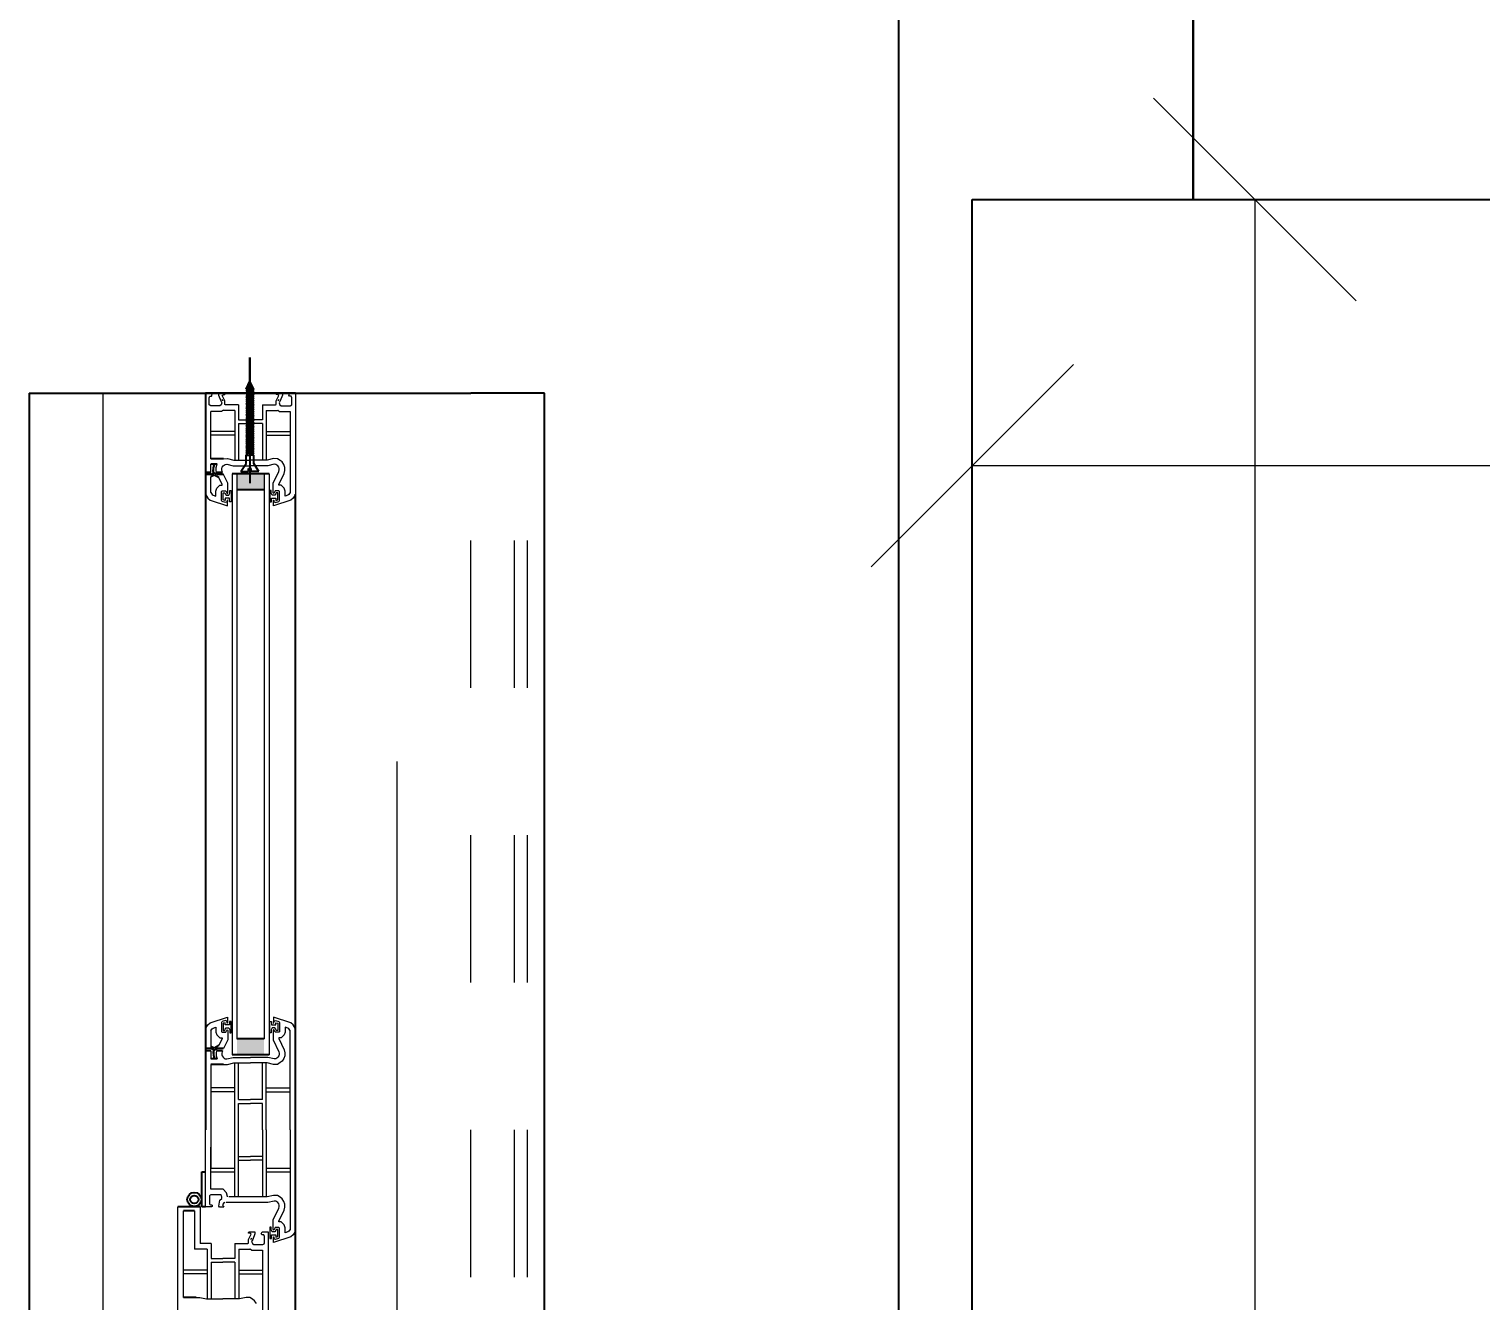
# Model space of a CAD drawing. Header units: metres. Extents: x -355 to 973, y -73 to 238.
# Drawn here: x 565.783 to 566.769, y 98.18 to 99.043 of the extents above; entities that cross this region are included whole.
import ezdxf

# ---------------------------------------------------------------- set-up
doc = ezdxf.new("R2010")
doc.units = ezdxf.units.M
doc.header["$LTSCALE"] = 3
doc.header["$MEASUREMENT"] = 0
doc.linetypes.add('202$0$HIDDEN', pattern=[0.375, 0.25, -0.125])
doc.linetypes.add('DASHED2', pattern=[0.375, 0.25, -0.125])
doc.layers.add('01B', color=10, linetype='Continuous')
doc.layers.add('5', color=2, linetype='Continuous')
doc.layers.add('05', color=21, linetype='Continuous', lineweight=5)
doc.layers.add('15', color=63, linetype='DASHED2', lineweight=15)
doc.styles.get("Standard").update_dxf_attribs({"font": 'arial.ttf'})
doc.dimstyles.new('ahmad', dxfattribs={"dimtxt": 0.2, "dimasz": 0.1375, "dimexe": 0, "dimexo": 0.0625, "dimgap": 0.09, "dimtad": 0, "dimzin": 0, "dimdsep": 46, "dimtxsty": 'Standard', "dimblk": 'OBLIQUE', "dimcen": 0.09, "dimclrd": 245, "dimclrt": 61, "dimadec": 0, "dimazin": 0, "dimtfac": 1, "dimtofl": 0, "dimtmove": 0, "dimatfit": 3, "dimldrblk": 'OBLIQUE', "dimfxl": 0, "dimfxlon": 1, "dimtolj": 1, "dimtzin": 0, "dimlwd": 13, "dimarcsym": 0})

# ---------------------------------------------------------------- blocks, each defined once
blk = doc.blocks.new('_Oblique')
at = {"color": 0, "linetype": 'ByBlock', "lineweight": -2}
blk.add_line((-0.5, -0.5), (0.5, 0.5), dxfattribs=at)
blk = doc.blocks.new('*D850')
at = {"color": 245, "lineweight": 13, "transparency": 16777216}
for p, q in [((566.42358, 98.74698), (566.85749, 98.74698)), ((567.97358, 98.74698), (567.53967, 98.74698))]:
    blk.add_line(p, q, dxfattribs=at)
at = {"layer": 'Defpoints', "color": 0, "transparency": 16777216}
for p in [(566.42358, 98.92766), (567.97358, 98.92766), (566.42358, 98.74698)]:
    blk.add_point(p, dxfattribs=at)
at = {"color": 245, "lineweight": 13, "transparency": 16777216, "xscale": 0.1375, "yscale": 0.1375, "zscale": 0.1375, "rotation": 180}
blk.add_blockref('_Oblique', (566.42358, 98.74698), dxfattribs=at)
at = {"color": 245, "lineweight": 13, "transparency": 16777216, "xscale": 0.1375, "yscale": 0.1375, "zscale": 0.1375}
blk.add_blockref('_Oblique', (567.97358, 98.74698), dxfattribs=at)
at = {"color": 61, "transparency": 16777216, "insert": (567.19858, 98.74698), "char_height": 0.2, "attachment_point": 5}
blk.add_mtext('\\A1;1.55', dxfattribs=at)
blk = doc.blocks.new('*D851')
at = {"color": 245, "lineweight": 13, "transparency": 16777216}
for p, q in [((566.61552, 98.92766), (566.61552, 98.10487)), ((566.61552, 96.57766), (566.61552, 97.40045))]:
    blk.add_line(p, q, dxfattribs=at)
at = {"layer": 'Defpoints', "color": 0, "transparency": 16777216}
for p in [(566.42358, 98.92766), (566.42358, 96.57766), (566.61552, 96.57766)]:
    blk.add_point(p, dxfattribs=at)
at = {"color": 245, "lineweight": 13, "transparency": 16777216, "xscale": 0.1375, "yscale": 0.1375, "zscale": 0.1375}
for p, rotation in [((566.61552, 98.92766), 90), ((566.61552, 96.57766), 270)]:
    blk.add_blockref('_Oblique', p, dxfattribs=dict(at, rotation=rotation))
at = {"color": 61, "transparency": 16777216, "insert": (566.61552, 97.75266), "char_height": 0.2, "attachment_point": 5, "rotation": 90}
blk.add_mtext('\\A1;2.35', dxfattribs=at)
blk = doc.blocks.new('DSSSS')
at = {"layer": '05'}
for p, q in [((152.76042, -221.38644), (152.76042, -221.38719)), ((152.76042, -221.38719), (152.76643, -221.38719)), ((152.76643, -221.38719), (152.76643, -221.38631))]:
    blk.add_line(p, q, dxfattribs=at)
blk.add_lwpolyline([(152.76643, -221.38631), (152.76455, -221.38631), (152.76455, -221.38402), (152.76573, -221.38402), (152.76544, -221.383), (152.76167, -221.383), (152.76167, -221.38381), (152.76226, -221.38407), (152.76299, -221.38465), (152.76299, -221.38592), (152.76191, -221.38644), (152.76042, -221.38644)], dxfattribs=at)
blk = doc.blocks.new('2wq2w')
at = {"layer": '01B'}
for points in [[(223.1487, 63.4053), (223.13781, 63.4053), (223.13781, 63.42378), (223.1487, 63.42378)], [(223.52121, 63.4053), (223.5321, 63.4053), (223.5321, 63.42378), (223.52121, 63.42378)]]:
    blk.add_hatch(color=143, dxfattribs=at).paths.add_polyline_path(points)
at = {"layer": '01B', "color": 32}
for p, q in [((223.08302, 63.61416), (223.08302, 63.56416)), ((223.08302, 63.26415), (223.08302, 63.56415))]:
    blk.add_line(p, q, dxfattribs=at)
at = {"layer": '01B', "color": 143}
for p, q in [((223.08302, 63.4452), (223.08302, 63.38388)), ((224.08302, 63.4452), (223.15159, 63.4452)), ((223.13781, 63.4271), (223.13781, 63.40198)), ((223.5321, 63.4271), (223.5321, 63.40198)), ((223.0802, 63.41669), (223.07485, 63.41415)), ((223.0802, 63.41669), (223.07807, 63.41415)), ((223.08145, 63.41669), (223.07932, 63.41415)), ((223.0802, 63.41669), (223.08093, 63.41608)), ((223.08269, 63.41669), (223.08057, 63.41415)), ((223.08145, 63.41669), (223.08218, 63.41608)), ((223.08394, 63.41669), (223.08181, 63.41415)), ((223.08269, 63.41669), (223.08343, 63.41608)), ((223.08519, 63.41669), (223.08306, 63.41415)), ((223.08394, 63.41669), (223.08467, 63.41608)), ((223.08643, 63.41669), (223.0843, 63.41415)), ((223.08519, 63.41669), (223.08592, 63.41608)), ((223.08768, 63.41669), (223.08555, 63.41415)), ((223.08643, 63.41669), (223.08716, 63.41608)), ((223.08892, 63.41669), (223.08679, 63.41415)), ((223.08768, 63.41669), (223.08841, 63.41608)), ((223.09017, 63.41669), (223.08804, 63.41415)), ((223.08892, 63.41669), (223.08965, 63.41608)), ((223.09141, 63.41669), (223.08929, 63.41415)), ((223.09017, 63.41669), (223.0909, 63.41608)), ((223.09266, 63.41669), (223.09053, 63.41415)), ((223.09141, 63.41669), (223.09214, 63.41608)), ((223.0939, 63.41669), (223.09178, 63.41415)), ((223.09266, 63.41669), (223.09339, 63.41608)), ((223.09515, 63.41669), (223.09302, 63.41415)), ((223.0939, 63.41669), (223.09464, 63.41608)), ((223.0964, 63.41669), (223.09427, 63.41415)), ((223.09515, 63.41669), (223.09588, 63.41608)), ((223.09764, 63.41669), (223.09551, 63.41415)), ((223.0964, 63.41669), (223.09713, 63.41608)), ((223.09889, 63.41669), (223.09676, 63.41415)), ((223.09764, 63.41669), (223.09837, 63.41608)), ((223.10013, 63.41669), (223.098, 63.41415)), ((223.09889, 63.41669), (223.09962, 63.41608)), ((223.10138, 63.41669), (223.09925, 63.41415)), ((223.10013, 63.41669), (223.10086, 63.41608)), ((223.10262, 63.41669), (223.1005, 63.41415)), ((223.10138, 63.41669), (223.10211, 63.41608)), ((223.10387, 63.41669), (223.10174, 63.41415)), ((223.10262, 63.41669), (223.10336, 63.41608)), ((223.10512, 63.41669), (223.10299, 63.41415)), ((223.10387, 63.41669), (223.1046, 63.41608)), ((223.10636, 63.41669), (223.10423, 63.41415)), ((223.10512, 63.41669), (223.10585, 63.41608)), ((223.10761, 63.41669), (223.10548, 63.41415)), ((223.10636, 63.41669), (223.10709, 63.41608)), ((223.10885, 63.41669), (223.10672, 63.41415)), ((223.10761, 63.41669), (223.10834, 63.41608)), ((223.1101, 63.41669), (223.10797, 63.41415)), ((223.10885, 63.41669), (223.10958, 63.41608)), ((223.11134, 63.41669), (223.10922, 63.41415)), ((223.1101, 63.41669), (223.11083, 63.41608)), ((223.11259, 63.41669), (223.11046, 63.41415)), ((223.11134, 63.41669), (223.11208, 63.41608)), ((223.11384, 63.41669), (223.11171, 63.41415)), ((223.11259, 63.41669), (223.11332, 63.41608)), ((223.11508, 63.41669), (223.11295, 63.41415)), ((223.11384, 63.41669), (223.11457, 63.41608)), ((223.11633, 63.41669), (223.1142, 63.41415)), ((223.11508, 63.41669), (223.11581, 63.41608)), ((223.11757, 63.41669), (223.11544, 63.41415)), ((223.11633, 63.41669), (223.11706, 63.41608)), ((223.11882, 63.41669), (223.11669, 63.41415)), ((223.11757, 63.41669), (223.1183, 63.41608)), ((223.12006, 63.41669), (223.11794, 63.41415)), ((223.11882, 63.41669), (223.11955, 63.41608)), ((223.12131, 63.41669), (223.11918, 63.41415)), ((223.12006, 63.41669), (223.1208, 63.41608)), ((223.12256, 63.41669), (223.12043, 63.41415)), ((223.12131, 63.41669), (223.12204, 63.41608)), ((223.1238, 63.41669), (223.12167, 63.41415)), ((223.12256, 63.41669), (223.12329, 63.41608)), ((223.12505, 63.41669), (223.12292, 63.41415)), ((223.1238, 63.41669), (223.12453, 63.41608)), ((223.1308, 63.41669), (223.12505, 63.41669)), ((223.12505, 63.41669), (223.12505, 63.41415)), ((223.13611, 63.42028), (223.1308, 63.41669)), ((223.13611, 63.42028), (223.13611, 63.41509)), ((223.1487, 63.42378), (223.1487, 63.4053)), ((223.52121, 63.42378), (223.52121, 63.4053)), ((223.09954, 63.41415), (223.05868, 63.41415)), ((223.05868, 63.41415), (223.14404, 63.41415)), ((223.0802, 63.41162), (223.07485, 63.41415)), ((223.0802, 63.41162), (223.07807, 63.41415)), ((223.08145, 63.41162), (223.07932, 63.41415)), ((223.0802, 63.41162), (223.08093, 63.41223)), ((223.08269, 63.41162), (223.08057, 63.41415)), ((223.08145, 63.41162), (223.08218, 63.41223)), ((223.08394, 63.41162), (223.08181, 63.41415)), ((223.08269, 63.41162), (223.08343, 63.41223)), ((223.08519, 63.41162), (223.08306, 63.41415)), ((223.08394, 63.41162), (223.08467, 63.41223)), ((223.08643, 63.41162), (223.0843, 63.41415)), ((223.08519, 63.41162), (223.08592, 63.41223)), ((223.08768, 63.41162), (223.08555, 63.41415)), ((223.08643, 63.41162), (223.08716, 63.41223)), ((223.08892, 63.41162), (223.08679, 63.41415)), ((223.08768, 63.41162), (223.08841, 63.41223)), ((223.09017, 63.41162), (223.08804, 63.41415)), ((223.08892, 63.41162), (223.08965, 63.41223)), ((223.09141, 63.41162), (223.08929, 63.41415)), ((223.09017, 63.41162), (223.0909, 63.41223)), ((223.09266, 63.41162), (223.09053, 63.41415)), ((223.09141, 63.41162), (223.09214, 63.41223)), ((223.0939, 63.41162), (223.09178, 63.41415)), ((223.09266, 63.41162), (223.09339, 63.41223)), ((223.09515, 63.41162), (223.09302, 63.41415)), ((223.0939, 63.41162), (223.09464, 63.41223)), ((223.0964, 63.41162), (223.09427, 63.41415)), ((223.09515, 63.41162), (223.09588, 63.41223)), ((223.09764, 63.41162), (223.09551, 63.41415)), ((223.0964, 63.41162), (223.09713, 63.41223)), ((223.09889, 63.41162), (223.09676, 63.41415)), ((223.09764, 63.41162), (223.09837, 63.41223)), ((223.10013, 63.41162), (223.098, 63.41415)), ((223.09889, 63.41162), (223.09962, 63.41223)), ((223.10138, 63.41162), (223.09925, 63.41415)), ((223.10013, 63.41162), (223.10086, 63.41223)), ((223.10262, 63.41162), (223.1005, 63.41415)), ((223.10138, 63.41162), (223.10211, 63.41223)), ((223.10387, 63.41162), (223.10174, 63.41415)), ((223.10262, 63.41162), (223.10336, 63.41223)), ((223.10512, 63.41162), (223.10299, 63.41415)), ((223.10387, 63.41162), (223.1046, 63.41223)), ((223.10636, 63.41162), (223.10423, 63.41415)), ((223.10512, 63.41162), (223.10585, 63.41223)), ((223.10761, 63.41162), (223.10548, 63.41415)), ((223.10636, 63.41162), (223.10709, 63.41223)), ((223.10885, 63.41162), (223.10672, 63.41415)), ((223.10761, 63.41162), (223.10834, 63.41223)), ((223.1101, 63.41162), (223.10797, 63.41415)), ((223.10885, 63.41162), (223.10958, 63.41223)), ((223.11134, 63.41162), (223.10922, 63.41415)), ((223.1101, 63.41162), (223.11083, 63.41223)), ((223.11259, 63.41162), (223.11046, 63.41415)), ((223.11134, 63.41162), (223.11208, 63.41223)), ((223.11384, 63.41162), (223.11171, 63.41415)), ((223.11259, 63.41162), (223.11332, 63.41223)), ((223.11508, 63.41162), (223.11295, 63.41415)), ((223.11384, 63.41162), (223.11457, 63.41223)), ((223.11633, 63.41162), (223.1142, 63.41415)), ((223.11508, 63.41162), (223.11581, 63.41223)), ((223.11757, 63.41162), (223.11544, 63.41415)), ((223.11633, 63.41162), (223.11706, 63.41223)), ((223.11882, 63.41162), (223.11669, 63.41415)), ((223.11757, 63.41162), (223.1183, 63.41223)), ((223.12006, 63.41162), (223.11794, 63.41415)), ((223.11882, 63.41162), (223.11955, 63.41223)), ((223.12131, 63.41162), (223.11918, 63.41415)), ((223.12006, 63.41162), (223.1208, 63.41223)), ((223.12256, 63.41162), (223.12043, 63.41415)), ((223.12131, 63.41162), (223.12204, 63.41223)), ((223.1238, 63.41162), (223.12167, 63.41415)), ((223.12256, 63.41162), (223.12329, 63.41223)), ((223.12505, 63.41162), (223.12292, 63.41415)), ((223.1238, 63.41162), (223.12453, 63.41223)), ((223.12505, 63.41162), (223.12505, 63.41415)), ((223.1308, 63.41162), (223.12505, 63.41162)), ((223.13611, 63.40803), (223.1308, 63.41162)), ((223.13611, 63.41509), (223.13404, 63.41509)), ((223.13404, 63.41509), (223.13404, 63.41415)), ((223.13404, 63.41322), (223.13404, 63.41415)), ((223.13611, 63.41322), (223.13404, 63.41322)), ((223.13611, 63.40803), (223.13611, 63.41322)), ((223.12751, 63.39622), (223.12751, 63.3877)), ((223.1383, 63.39628), (223.1383, 63.39202)), ((223.52774, 63.39628), (223.52774, 63.39202)), ((223.53853, 63.39622), (223.53853, 63.3877)), ((223.13129, 63.39192), (223.13129, 63.3877)), ((223.1317, 63.39036), (223.13151, 63.38975)), ((223.13679, 63.39554), (223.13679, 63.39145)), ((223.13679, 63.3877), (223.13679, 63.38388)), ((223.1383, 63.39202), (223.13719, 63.38989)), ((223.13749, 63.38931), (223.1383, 63.3877)), ((223.1383, 63.3877), (223.1383, 63.38388)), ((223.14023, 63.39296), (223.13863, 63.38989)), ((223.13863, 63.38989), (223.13973, 63.3877)), ((223.52582, 63.39296), (223.52742, 63.38989)), ((223.52742, 63.38989), (223.52631, 63.3877)), ((223.52774, 63.39202), (223.52885, 63.38989)), ((223.52855, 63.38931), (223.52774, 63.3877)), ((223.52774, 63.3877), (223.52774, 63.38388)), ((223.52926, 63.39554), (223.52926, 63.39145)), ((223.52926, 63.3877), (223.52926, 63.38388)), ((223.53435, 63.39036), (223.53453, 63.38975)), ((223.53475, 63.39192), (223.53475, 63.3877)), ((223.08302, 63.38388), (223.58302, 63.38388)), ((223.61145, 63.38148), (223.61145, 63.38388)), ((223.63526, 63.38148), (223.61145, 63.38148)), ((223.63526, 63.38388), (223.63526, 63.38148)), ((223.63526, 63.38045), (223.63526, 63.3652)), ((223.63782, 63.37662), (223.63782, 63.36903)), ((223.69673, 63.37755), (223.69673, 63.36903))]:
    blk.add_line(p, q, dxfattribs=at)
for radius in [0.00477, 0.00274]:
    blk.add_circle((223.63022, 63.37639), radius, dxfattribs=at)
at = {"layer": '05', "color": 143}
for p, q in [((223.08302, 63.4412), (223.08302, 63.4452)), ((223.08441, 63.44055), (223.08302, 63.4412)), ((223.08302, 63.43613), (223.08441, 63.43626)), ((223.08302, 63.432), (223.08302, 63.43613)), ((223.08499, 63.4411), (223.08441, 63.44055)), ((223.08441, 63.43626), (223.08826, 63.43476)), ((223.08611, 63.44264), (223.08499, 63.44216)), ((223.08499, 63.44216), (223.08499, 63.4411)), ((223.09041, 63.44264), (223.08611, 63.44264)), ((223.09101, 63.44251), (223.09041, 63.44264)), ((223.09156, 63.44149), (223.09101, 63.44251)), ((223.09156, 63.4354), (223.09156, 63.44149)), ((223.09539, 63.43413), (223.09539, 63.44138)), ((223.09539, 63.44138), (223.15049, 63.44138)), ((223.10895, 63.42518), (223.10895, 63.44138)), ((223.1115, 63.42518), (223.1115, 63.44138)), ((223.12968, 63.43596), (223.12868, 63.43467)), ((223.13152, 63.43723), (223.12968, 63.43596)), ((223.13337, 63.43779), (223.13152, 63.43723)), ((223.13538, 63.43796), (223.13337, 63.43779)), ((223.13741, 63.43749), (223.13538, 63.43796)), ((223.14503, 63.43378), (223.13741, 63.43749)), ((223.14752, 63.43741), (223.14548, 63.4353)), ((223.14943, 63.43817), (223.14752, 63.43741)), ((223.15279, 63.43817), (223.14943, 63.43817)), ((223.15049, 63.44138), (223.15169, 63.44062)), ((223.15169, 63.44062), (223.15218, 63.44)), ((223.15218, 63.44), (223.15279, 63.43817)), ((223.51386, 63.44), (223.51326, 63.43817)), ((223.51326, 63.43817), (223.51661, 63.43817)), ((223.51435, 63.44062), (223.51386, 63.44)), ((223.51555, 63.44138), (223.51435, 63.44062)), ((223.58302, 63.44138), (223.51555, 63.44138)), ((223.51661, 63.43817), (223.51852, 63.43741)), ((223.51852, 63.43741), (223.52056, 63.4353)), ((223.52102, 63.43378), (223.52863, 63.43749)), ((223.52863, 63.43749), (223.53067, 63.43796)), ((223.53067, 63.43796), (223.53268, 63.43779)), ((223.53268, 63.43779), (223.53452, 63.43723)), ((223.53452, 63.43723), (223.53636, 63.43596)), ((223.53636, 63.43596), (223.53736, 63.43467)), ((223.55455, 63.42518), (223.55455, 63.44138)), ((223.5571, 63.42518), (223.5571, 63.44138)), ((223.58302, 63.4452), (223.65159, 63.4452)), ((223.58302, 63.44138), (223.65049, 63.44138)), ((223.60895, 63.42518), (223.60895, 63.44138)), ((223.6115, 63.42518), (223.6115, 63.44138)), ((223.62968, 63.43596), (223.62868, 63.43467)), ((223.63152, 63.43723), (223.62968, 63.43596)), ((223.63337, 63.43779), (223.63152, 63.43723)), ((223.63538, 63.43796), (223.63337, 63.43779)), ((223.63741, 63.43749), (223.63538, 63.43796)), ((223.64503, 63.43378), (223.63741, 63.43749)), ((223.64752, 63.43741), (223.64548, 63.4353)), ((223.64943, 63.43817), (223.64752, 63.43741)), ((223.65279, 63.43817), (223.64943, 63.43817)), ((223.65049, 63.44138), (223.65169, 63.44062)), ((223.65159, 63.4452), (223.65429, 63.44351)), ((223.65169, 63.44062), (223.65218, 63.44)), ((223.65218, 63.44), (223.65279, 63.43817)), ((223.65429, 63.44351), (223.65561, 63.44183)), ((223.65561, 63.44183), (223.65948, 63.43012)), ((223.08339, 63.4318), (223.08302, 63.432)), ((223.08398, 63.43196), (223.08339, 63.4318)), ((223.08409, 63.4332), (223.08398, 63.43196)), ((223.08452, 63.4337), (223.08409, 63.4332)), ((223.08825, 63.43188), (223.08452, 63.4337)), ((223.08809, 63.43337), (223.08719, 63.43381)), ((223.08719, 63.43381), (223.08769, 63.43362)), ((223.08769, 63.43362), (223.08809, 63.43337)), ((223.08948, 63.43193), (223.08825, 63.43188)), ((223.08826, 63.43476), (223.08956, 63.43396)), ((223.09058, 63.43195), (223.08948, 63.43193)), ((223.08956, 63.43396), (223.0909, 63.43451)), ((223.0909, 63.4315), (223.09058, 63.43195)), ((223.0909, 63.43451), (223.09156, 63.4354)), ((223.0909, 63.42263), (223.0909, 63.4315)), ((223.09454, 63.43299), (223.09539, 63.43413)), ((223.09473, 63.43273), (223.09454, 63.43299)), ((223.09473, 63.42518), (223.09473, 63.43273)), ((223.12751, 63.43285), (223.12744, 63.43025)), ((223.12744, 63.43025), (223.12845, 63.42579)), ((223.12868, 63.43467), (223.12751, 63.43285)), ((223.12845, 63.42579), (223.12845, 63.41889)), ((223.14548, 63.43378), (223.14503, 63.43378)), ((223.14548, 63.4353), (223.14548, 63.43378)), ((223.52056, 63.4353), (223.52056, 63.43378)), ((223.52056, 63.43378), (223.52102, 63.43378)), ((223.53736, 63.43467), (223.53853, 63.43285)), ((223.53861, 63.43025), (223.53759, 63.42579)), ((223.53759, 63.42579), (223.53759, 63.41889)), ((223.53853, 63.43285), (223.53861, 63.43025)), ((223.62751, 63.43285), (223.62744, 63.43025)), ((223.62744, 63.43025), (223.62845, 63.42579)), ((223.62868, 63.43467), (223.62751, 63.43285)), ((223.62845, 63.42579), (223.62845, 63.41812)), ((223.63131, 63.43168), (223.63127, 63.43063)), ((223.63127, 63.43063), (223.63228, 63.42622)), ((223.6318, 63.43246), (223.63131, 63.43168)), ((223.63234, 63.43314), (223.6318, 63.43246)), ((223.63228, 63.42622), (223.63228, 63.41812)), ((223.6332, 63.43374), (223.63234, 63.43314)), ((223.63408, 63.43401), (223.6332, 63.43374)), ((223.63511, 63.43409), (223.63408, 63.43401)), ((223.63613, 63.43386), (223.63511, 63.43409)), ((223.64414, 63.42996), (223.63613, 63.43386)), ((223.6506, 63.42996), (223.64414, 63.42996)), ((223.64548, 63.43378), (223.64503, 63.43378)), ((223.64548, 63.4353), (223.64548, 63.43378)), ((223.649, 63.42868), (223.649, 63.42772)), ((223.649, 63.42772), (223.65666, 63.42772)), ((223.6497, 63.43416), (223.64931, 63.43375)), ((223.64931, 63.43375), (223.64931, 63.43121)), ((223.64931, 63.43121), (223.65067, 63.4306)), ((223.65017, 63.43434), (223.6497, 63.43416)), ((223.65584, 63.43434), (223.65017, 63.43434)), ((223.65099, 63.43015), (223.6506, 63.42996)), ((223.65067, 63.4306), (223.65099, 63.43035)), ((223.65099, 63.43035), (223.65099, 63.43015)), ((223.65554, 63.43012), (223.65554, 63.43049)), ((223.65554, 63.43049), (223.65625, 63.43049)), ((223.65948, 63.43012), (223.65554, 63.43012)), ((223.65622, 63.43407), (223.65584, 63.43434)), ((223.65653, 63.43371), (223.65622, 63.43407)), ((223.65625, 63.43049), (223.65682, 63.4306)), ((223.65718, 63.43147), (223.65653, 63.43371)), ((223.65666, 63.42772), (223.65666, 63.42884)), ((223.65682, 63.4306), (223.65708, 63.43104)), ((223.65708, 63.43104), (223.65718, 63.43147)), ((223.0909, 63.42263), (223.10102, 63.42263)), ((223.09473, 63.42518), (223.12845, 63.42518)), ((223.10102, 63.42263), (223.10102, 63.41454)), ((223.10357, 63.42263), (223.12845, 63.42263)), ((223.10357, 63.42263), (223.10357, 63.41454)), ((223.12845, 63.41889), (223.12845, 63.41454)), ((223.58302, 63.42518), (223.53759, 63.42518)), ((223.56247, 63.42263), (223.53759, 63.42263)), ((223.53759, 63.41889), (223.53759, 63.41454)), ((223.56247, 63.42263), (223.56247, 63.41454)), ((223.58302, 63.42263), (223.56503, 63.42263)), ((223.56503, 63.42263), (223.56503, 63.41454)), ((223.58302, 63.42518), (223.62845, 63.42518)), ((223.58302, 63.42263), (223.62845, 63.42263)), ((223.60102, 63.42263), (223.60102, 63.41454)), ((223.60357, 63.42263), (223.60357, 63.41454)), ((223.62845, 63.41812), (223.62845, 63.39979)), ((223.63228, 63.41812), (223.63228, 63.39801)), ((223.67817, 63.40651), (223.67817, 63.4227)), ((223.68072, 63.40651), (223.68072, 63.4227)), ((223.0909, 63.40645), (223.10102, 63.40645)), ((223.0909, 63.40645), (223.0909, 63.39758)), ((223.10102, 63.40645), (223.10102, 63.41454)), ((223.10357, 63.40645), (223.10357, 63.41454)), ((223.10357, 63.40645), (223.12845, 63.40645)), ((223.12845, 63.41019), (223.12845, 63.41454)), ((223.12845, 63.40329), (223.12845, 63.41019)), ((223.13228, 63.41019), (223.13228, 63.41454)), ((223.13228, 63.40286), (223.13228, 63.41019)), ((223.53376, 63.41019), (223.53376, 63.41454)), ((223.53376, 63.40286), (223.53376, 63.41019)), ((223.53759, 63.41019), (223.53759, 63.41454)), ((223.53759, 63.40329), (223.53759, 63.41019)), ((223.56247, 63.40645), (223.53759, 63.40645)), ((223.56247, 63.40645), (223.56247, 63.41454)), ((223.56503, 63.40645), (223.56503, 63.41454)), ((223.62845, 63.40645), (223.56503, 63.40645)), ((223.60102, 63.40645), (223.60102, 63.41454)), ((223.60357, 63.40645), (223.60357, 63.41454)), ((223.66395, 63.40651), (223.69768, 63.40651)), ((223.08339, 63.39728), (223.08302, 63.39708)), ((223.08302, 63.39708), (223.08302, 63.39295)), ((223.08398, 63.39712), (223.08339, 63.39728)), ((223.08409, 63.39588), (223.08398, 63.39712)), ((223.08825, 63.3972), (223.08452, 63.39538)), ((223.08948, 63.39715), (223.08825, 63.3972)), ((223.09058, 63.39713), (223.08948, 63.39715)), ((223.0909, 63.39758), (223.09058, 63.39713)), ((223.09473, 63.39635), (223.09454, 63.39609)), ((223.09473, 63.4039), (223.12845, 63.4039)), ((223.09473, 63.4039), (223.09473, 63.39635)), ((223.10895, 63.4039), (223.10895, 63.3877)), ((223.1115, 63.4039), (223.1115, 63.3877)), ((223.12744, 63.39883), (223.12845, 63.40329)), ((223.12751, 63.39622), (223.12744, 63.39883)), ((223.13127, 63.39845), (223.13228, 63.40286)), ((223.13131, 63.3974), (223.13127, 63.39845)), ((223.1318, 63.39662), (223.13131, 63.3974)), ((223.13234, 63.39594), (223.1318, 63.39662)), ((223.14414, 63.39912), (223.1383, 63.39628)), ((223.1506, 63.39912), (223.14414, 63.39912)), ((223.149, 63.4004), (223.149, 63.40136)), ((223.149, 63.40136), (223.15666, 63.40136)), ((223.14931, 63.39787), (223.15067, 63.39848)), ((223.14931, 63.39533), (223.14931, 63.39787)), ((223.15099, 63.39893), (223.1506, 63.39912)), ((223.15067, 63.39848), (223.15099, 63.39873)), ((223.15099, 63.39873), (223.15099, 63.39893)), ((223.15948, 63.39896), (223.15554, 63.39896)), ((223.15554, 63.39896), (223.15554, 63.39859)), ((223.15554, 63.39859), (223.15625, 63.39859)), ((223.15561, 63.38725), (223.15948, 63.39896)), ((223.15625, 63.39859), (223.15682, 63.39848)), ((223.15718, 63.39761), (223.15653, 63.39537)), ((223.15666, 63.40136), (223.15666, 63.40023)), ((223.15682, 63.39848), (223.15708, 63.39804)), ((223.15708, 63.39804), (223.15718, 63.39761)), ((223.51044, 63.38725), (223.50657, 63.39896)), ((223.50657, 63.39896), (223.51051, 63.39896)), ((223.50897, 63.39804), (223.50886, 63.39761)), ((223.50886, 63.39761), (223.50951, 63.39537)), ((223.50922, 63.39848), (223.50897, 63.39804)), ((223.50979, 63.39859), (223.50922, 63.39848)), ((223.51705, 63.40136), (223.50939, 63.40136)), ((223.50939, 63.40136), (223.50939, 63.40023)), ((223.51051, 63.39859), (223.50979, 63.39859)), ((223.51051, 63.39896), (223.51051, 63.39859)), ((223.51505, 63.39893), (223.51544, 63.39912)), ((223.51505, 63.39873), (223.51505, 63.39893)), ((223.51537, 63.39848), (223.51505, 63.39873)), ((223.51674, 63.39787), (223.51537, 63.39848)), ((223.51544, 63.39912), (223.5219, 63.39912)), ((223.51674, 63.39533), (223.51674, 63.39787)), ((223.51705, 63.4004), (223.51705, 63.40136)), ((223.5219, 63.39912), (223.52774, 63.39628)), ((223.5337, 63.39594), (223.53424, 63.39662)), ((223.53477, 63.39845), (223.53376, 63.40286)), ((223.53424, 63.39662), (223.53474, 63.3974)), ((223.53474, 63.3974), (223.53477, 63.39845)), ((223.62845, 63.4039), (223.53759, 63.4039)), ((223.53861, 63.39883), (223.53759, 63.40329)), ((223.53853, 63.39622), (223.53861, 63.39883)), ((223.55455, 63.4039), (223.55455, 63.3877)), ((223.5571, 63.4039), (223.5571, 63.3877)), ((223.60895, 63.3877), (223.60895, 63.4039)), ((223.6115, 63.3877), (223.6115, 63.4039)), ((223.62573, 63.39829), (223.62317, 63.39596)), ((223.6281, 63.39893), (223.62573, 63.39829)), ((223.62845, 63.39893), (223.6281, 63.39893)), ((223.63228, 63.39715), (223.63255, 63.39647)), ((223.63255, 63.39647), (223.63321, 63.39589)), ((223.6348, 63.39601), (223.63536, 63.39638)), ((223.63536, 63.39638), (223.63536, 63.39354)), ((223.66012, 63.40396), (223.67024, 63.40396)), ((223.67024, 63.40396), (223.67024, 63.39586)), ((223.67279, 63.40396), (223.69768, 63.40396)), ((223.67279, 63.40396), (223.67279, 63.39586)), ((223.08302, 63.39295), (223.08441, 63.39282)), ((223.08441, 63.38853), (223.08302, 63.38788)), ((223.08302, 63.38788), (223.08302, 63.38388)), ((223.08452, 63.39538), (223.08409, 63.39588)), ((223.08441, 63.39282), (223.08826, 63.39431)), ((223.08499, 63.38798), (223.08441, 63.38853)), ((223.08499, 63.38692), (223.08499, 63.38798)), ((223.08611, 63.38644), (223.08499, 63.38692)), ((223.09041, 63.38644), (223.08611, 63.38644)), ((223.08809, 63.39571), (223.08719, 63.39527)), ((223.08719, 63.39527), (223.08769, 63.39546)), ((223.08769, 63.39546), (223.08809, 63.39571)), ((223.08826, 63.39431), (223.08956, 63.39511)), ((223.08956, 63.39511), (223.0909, 63.39457)), ((223.09101, 63.38657), (223.09041, 63.38644)), ((223.0909, 63.39457), (223.09156, 63.39368)), ((223.09156, 63.38759), (223.09101, 63.38657)), ((223.09156, 63.39368), (223.09156, 63.38759)), ((223.09454, 63.39609), (223.09539, 63.39495)), ((223.09539, 63.39495), (223.09539, 63.3877)), ((223.12751, 63.3877), (223.09539, 63.3877)), ((223.13337, 63.39129), (223.13129, 63.39192)), ((223.13679, 63.3877), (223.13129, 63.3877)), ((223.13365, 63.38911), (223.13151, 63.38975)), ((223.13377, 63.38974), (223.1317, 63.39036)), ((223.1332, 63.39534), (223.13234, 63.39594)), ((223.13408, 63.39507), (223.1332, 63.39534)), ((223.13538, 63.39112), (223.13337, 63.39129)), ((223.13583, 63.38893), (223.13365, 63.38911)), ((223.13578, 63.38957), (223.13377, 63.38974)), ((223.13511, 63.39499), (223.13408, 63.39507)), ((223.13613, 63.39522), (223.13511, 63.39499)), ((223.13679, 63.39145), (223.13538, 63.39112)), ((223.13719, 63.38989), (223.13578, 63.38957)), ((223.13749, 63.38931), (223.13583, 63.38893)), ((223.13679, 63.39554), (223.13613, 63.39522)), ((223.15049, 63.3877), (223.13973, 63.3877)), ((223.14503, 63.3953), (223.14023, 63.39296)), ((223.14548, 63.3953), (223.14503, 63.3953)), ((223.14548, 63.39378), (223.14548, 63.3953)), ((223.14752, 63.39167), (223.14548, 63.39378)), ((223.14943, 63.39091), (223.14752, 63.39167)), ((223.1497, 63.39492), (223.14931, 63.39533)), ((223.15279, 63.39091), (223.14943, 63.39091)), ((223.15017, 63.39474), (223.1497, 63.39492)), ((223.15584, 63.39474), (223.15017, 63.39474)), ((223.15049, 63.3877), (223.15169, 63.38846)), ((223.15169, 63.38846), (223.15218, 63.38908)), ((223.15218, 63.38908), (223.15279, 63.39091)), ((223.15429, 63.38557), (223.15561, 63.38725)), ((223.15622, 63.39501), (223.15584, 63.39474)), ((223.15653, 63.39537), (223.15622, 63.39501)), ((223.50951, 63.39537), (223.50983, 63.39501)), ((223.50983, 63.39501), (223.5102, 63.39474)), ((223.5102, 63.39474), (223.51588, 63.39474)), ((223.51175, 63.38557), (223.51044, 63.38725)), ((223.51386, 63.38908), (223.51326, 63.39091)), ((223.51326, 63.39091), (223.51661, 63.39091)), ((223.51435, 63.38846), (223.51386, 63.38908)), ((223.51555, 63.3877), (223.51435, 63.38846)), ((223.51555, 63.3877), (223.52631, 63.3877)), ((223.51588, 63.39474), (223.51634, 63.39492)), ((223.51634, 63.39492), (223.51674, 63.39533)), ((223.51661, 63.39091), (223.51852, 63.39167)), ((223.51852, 63.39167), (223.52056, 63.39378)), ((223.52056, 63.39378), (223.52056, 63.3953)), ((223.52056, 63.3953), (223.52102, 63.3953)), ((223.52102, 63.3953), (223.52582, 63.39296)), ((223.52855, 63.38931), (223.53022, 63.38893)), ((223.52885, 63.38989), (223.53026, 63.38957)), ((223.52926, 63.39554), (223.52991, 63.39522)), ((223.52926, 63.39145), (223.53067, 63.39112)), ((223.52926, 63.3877), (223.53475, 63.3877)), ((223.52991, 63.39522), (223.53094, 63.39499)), ((223.53022, 63.38893), (223.53239, 63.38911)), ((223.53026, 63.38957), (223.53227, 63.38974)), ((223.53067, 63.39112), (223.53268, 63.39129)), ((223.53094, 63.39499), (223.53196, 63.39507)), ((223.53196, 63.39507), (223.53284, 63.39534)), ((223.53227, 63.38974), (223.53435, 63.39036)), ((223.53239, 63.38911), (223.53453, 63.38975)), ((223.53268, 63.39129), (223.53475, 63.39192)), ((223.53284, 63.39534), (223.5337, 63.39594)), ((223.53853, 63.3877), (223.60895, 63.3877)), ((223.62317, 63.3877), (223.59473, 63.3877)), ((223.62317, 63.39596), (223.62317, 63.3877)), ((223.62762, 63.39484), (223.627, 63.39427)), ((223.627, 63.39427), (223.627, 63.38765)), ((223.627, 63.38765), (223.62722, 63.38705)), ((223.62722, 63.38705), (223.6277, 63.38668)), ((223.62861, 63.3951), (223.62762, 63.39484)), ((223.6277, 63.38668), (223.63315, 63.38668)), ((223.6296, 63.3951), (223.62861, 63.3951)), ((223.63073, 63.39378), (223.6296, 63.3951)), ((223.63474, 63.3931), (223.63073, 63.39378)), ((223.63315, 63.38668), (223.63358, 63.3869)), ((223.63321, 63.39589), (223.63395, 63.39541)), ((223.63358, 63.3869), (223.63375, 63.38746)), ((223.63375, 63.38808), (223.63404, 63.38841)), ((223.63375, 63.38746), (223.63375, 63.38808)), ((223.63395, 63.39541), (223.6348, 63.39601)), ((223.63404, 63.38841), (223.63501, 63.38841)), ((223.63536, 63.39354), (223.63474, 63.3931)), ((223.63501, 63.38841), (223.63526, 63.38804)), ((223.63526, 63.38804), (223.63526, 63.38388)), ((223.66012, 63.38777), (223.66012, 63.38045)), ((223.66012, 63.38777), (223.67024, 63.38777)), ((223.67024, 63.38777), (223.67024, 63.39586)), ((223.67279, 63.38777), (223.67279, 63.39586)), ((223.67279, 63.38777), (223.69768, 63.38777)), ((223.69768, 63.39151), (223.69768, 63.39586)), ((223.69768, 63.38462), (223.69768, 63.39151)), ((223.13679, 63.38388), (223.08302, 63.38388)), ((223.15159, 63.38388), (223.1383, 63.38388)), ((223.15159, 63.38388), (223.15429, 63.38557)), ((223.51445, 63.38388), (223.51175, 63.38557)), ((223.51445, 63.38388), (223.52774, 63.38388)), ((223.52926, 63.38388), (223.58302, 63.38388)), ((223.63526, 63.38388), (223.58302, 63.38388)), ((223.63526, 63.38045), (223.66012, 63.38045)), ((223.63782, 63.37662), (223.66395, 63.37662)), ((223.66395, 63.38522), (223.66395, 63.37662)), ((223.66395, 63.38522), (223.69768, 63.38522)), ((223.67817, 63.38522), (223.67817, 63.36903)), ((223.68072, 63.38522), (223.68072, 63.36903)), ((223.69666, 63.38015), (223.69768, 63.38462)), ((223.69673, 63.37755), (223.69666, 63.38015)), ((223.69673, 63.36903), (223.63782, 63.36903)), ((223.70601, 63.3652), (223.63526, 63.3652))]:
    blk.add_line(p, q, dxfattribs=at)
at = {"layer": '05', "color": 107}
for p, q in [((223.13781, 63.4271), (223.5321, 63.4271)), ((223.13781, 63.42378), (223.52121, 63.42378)), ((223.13781, 63.4053), (223.52121, 63.4053)), ((223.13781, 63.40198), (223.5321, 63.40198))]:
    blk.add_line(p, q, dxfattribs=at)
at = {"layer": '05', "color": 143}
for points in [[(223.08302, 63.4452), (223.15159, 63.4452), (223.15429, 63.44351), (223.15561, 63.44183), (223.15948, 63.43012), (223.15554, 63.43012), (223.15554, 63.43049), (223.15625, 63.43049), (223.15682, 63.4306), (223.15708, 63.43104), (223.15718, 63.43147), (223.15653, 63.43371), (223.15622, 63.43407), (223.15584, 63.43434), (223.15017, 63.43434), (223.1497, 63.43416), (223.14931, 63.43375), (223.14931, 63.43121), (223.15067, 63.4306), (223.15099, 63.43035), (223.15099, 63.43015), (223.1506, 63.42996), (223.14414, 63.42996), (223.13613, 63.43386), (223.13511, 63.43409), (223.13408, 63.43401), (223.1332, 63.43374), (223.13234, 63.43314), (223.1318, 63.43246), (223.13131, 63.43168), (223.13127, 63.43063), (223.13228, 63.42622), (223.13228, 63.41889), (223.13228, 63.41454)], [(223.58302, 63.4452), (223.51445, 63.4452), (223.51175, 63.44351), (223.51044, 63.44183), (223.50657, 63.43012), (223.51051, 63.43012), (223.51051, 63.43049), (223.50979, 63.43049), (223.50922, 63.4306), (223.50897, 63.43104), (223.50886, 63.43147), (223.50951, 63.43371), (223.50983, 63.43407), (223.5102, 63.43434), (223.51588, 63.43434), (223.51634, 63.43416), (223.51674, 63.43375), (223.51674, 63.43121), (223.51537, 63.4306), (223.51505, 63.43035), (223.51505, 63.43015), (223.51544, 63.42996), (223.5219, 63.42996), (223.52991, 63.43386), (223.53094, 63.43409), (223.53196, 63.43401), (223.53284, 63.43374), (223.5337, 63.43314), (223.53424, 63.43246), (223.53474, 63.43168), (223.53477, 63.43063), (223.53376, 63.42622), (223.53376, 63.41889), (223.53376, 63.41454)], [(223.65666, 63.42884), (223.65426, 63.42884), (223.65426, 63.43176), (223.65577, 63.43176), (223.65539, 63.43307), (223.65058, 63.43307), (223.65058, 63.43204), (223.65134, 63.4317), (223.65227, 63.43096), (223.65227, 63.42935), (223.65089, 63.42868), (223.649, 63.42868)], [(223.65224, 63.42653), (223.72081, 63.42653)], [(223.66012, 63.40396), (223.66012, 63.41282), (223.6598, 63.41327), (223.65871, 63.41325), (223.65747, 63.4132), (223.65375, 63.41502), (223.65331, 63.41453), (223.6532, 63.41329), (223.65262, 63.41313), (223.65224, 63.41332), (223.65224, 63.41745), (223.65364, 63.41759), (223.65748, 63.41609), (223.65878, 63.41529), (223.66012, 63.41584), (223.66078, 63.41672), (223.66078, 63.42281), (223.66023, 63.42384), (223.65963, 63.42396), (223.65533, 63.42396), (223.65421, 63.42349), (223.65421, 63.42243), (223.65364, 63.42188), (223.65224, 63.42252), (223.65224, 63.42653)], [(223.66395, 63.40651), (223.66395, 63.41406), (223.66376, 63.41432), (223.66461, 63.41545), (223.66461, 63.4227), (223.71971, 63.4227)], [(223.70074, 63.41856), (223.69891, 63.41728), (223.6979, 63.416), (223.69673, 63.41418), (223.69666, 63.41158), (223.69768, 63.40711), (223.69768, 63.40022), (223.69768, 63.39586)], [(223.15666, 63.40023), (223.15426, 63.40023), (223.15426, 63.39732), (223.15577, 63.39732), (223.15539, 63.39601), (223.15058, 63.39601), (223.15058, 63.39704), (223.15134, 63.39738), (223.15227, 63.39812), (223.15227, 63.39973), (223.15089, 63.4004), (223.149, 63.4004)], [(223.50939, 63.40023), (223.51178, 63.40023), (223.51178, 63.39732), (223.51027, 63.39732), (223.51065, 63.39601), (223.51546, 63.39601), (223.51546, 63.39704), (223.5147, 63.39738), (223.51378, 63.39812), (223.51378, 63.39973), (223.51515, 63.4004), (223.51705, 63.4004)]]:
    blk.add_lwpolyline(points, dxfattribs=at)
blk.add_lwpolyline([(223.65691, 63.41494), (223.65731, 63.4147), (223.65641, 63.41514)], close=True, dxfattribs=at)
at = {"layer": '15'}
for p, q in [((224.08302, 63.51416), (223.08302, 63.51416)), ((223.08302, 63.31416), (224.08302, 63.31416))]:
    blk.add_line(p, q, dxfattribs=at)
at = {"layer": '5', "color": 32}
for p, q in [((224.08302, 63.61416), (223.08302, 63.61416)), ((223.08302, 63.26415), (224.08302, 63.26415))]:
    blk.add_line(p, q, dxfattribs=at)
at = {"layer": '5', "color": 5, "linetype": '202$0$HIDDEN', "lineweight": 5, "ltscale": 0.1}
for p, q in [((224.08302, 63.60262), (223.08302, 63.60262)), ((224.08302, 63.5938), (223.08302, 63.5938)), ((224.08302, 63.56416), (223.08302, 63.56416))]:
    blk.add_line(p, q, dxfattribs=at)
at = {"layer": '01B', "color": 143, "yscale": 1.275494208194687, "zscale": 1.275494208194687}
for p, xscale in [((28.30396, 345.8058), 1.275494208194687), ((418.36208, 345.8058), -1.275494208194687)]:
    blk.add_blockref('DSSSS', p, dxfattribs=dict(at, xscale=xscale))

msp = doc.modelspace()

# ---------------------------------------------------------------- linework, layer by layer
for p, q in [((566.37358, 109.05162), (566.37358, 96.17462)), ((566.57358, 99.65162), (566.57358, 98.92766)), ((566.57358, 98.92766), (566.57358, 99.12766)), ((566.42358, 96.57766), (566.42358, 98.92766)), ((566.42358, 98.92766), (567.97358, 98.92766))]:
    msp.add_line(p, q)

# ---------------------------------------------------------------- block references
at = {"rotation": 270}
msp.add_blockref('2wq2w', (502.51893, 321.87917), dxfattribs=at)

# ---------------------------------------------------------------- dimensions: what is measured, and where the dimension line sits
dim = msp.add_linear_dim(base=(566.61552, 96.57766), p1=(566.42358, 98.92766), p2=(566.42358, 96.57766), angle=270, dimstyle='ahmad')
dim.commit()
dim.dimension.update_dxf_attribs({"geometry": '*D851', "text_midpoint": (566.61552, 97.75266)})
dim = msp.add_linear_dim(base=(566.42358, 98.74698), p1=(567.97358, 98.92766), p2=(566.42358, 98.92766), dimstyle='ahmad')
dim.commit()
dim.dimension.update_dxf_attribs({"geometry": '*D850', "text_midpoint": (567.19858, 98.74698)})

doc.saveas('drawing.dxf')
